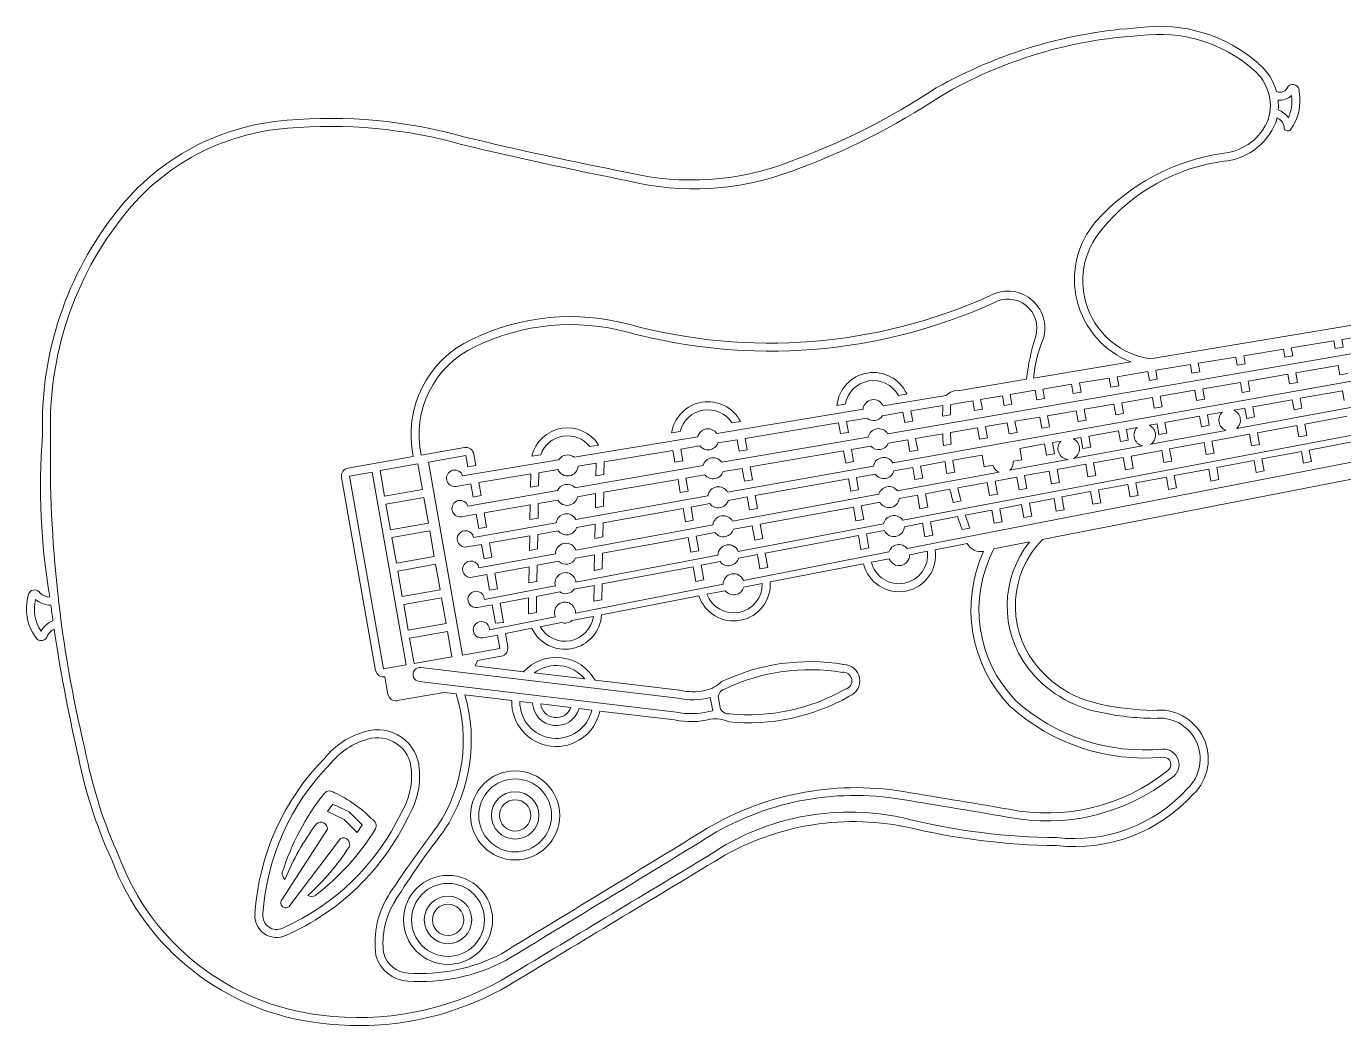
# Model space of a CAD drawing. Header units: inches. Extents: x 0 to 32.2, y 12.3 to 36.8.
# Drawn here: x 0.3 to 15.68, y 12.41 to 24.08 of the extents above; entities that cross this region are included whole.
import ezdxf

# ---------------------------------------------------------------- set-up
doc = ezdxf.new("R2010")
doc.units = ezdxf.units.IN
doc.header["$MEASUREMENT"] = 0

# ---------------------------------------------------------------- blocks, each defined once
blk = doc.blocks.new('KC380A')
at = {"color": 7, "linetype": 'Continuous', "lineweight": 5}
for p, q in [((7.605, 1.612), (25.844, 4.865)), ((10.609, 2.827), (23.213, 4.918)), ((8.449, 0.744), (28.164, 4.579)), ((23.469, 3.464), (9.35, 0.717)), ((13.327, 3.133), (12.848, 3.053)), ((12.166, 2.94), (11.704, 2.863)), ((12.182, 2.847), (12.166, 2.94)), ((12.755, 3.038), (12.258, 2.955)), ((12.258, 2.955), (12.275, 2.863)), ((12.771, 2.948), (12.755, 3.038)), ((12.863, 2.964), (12.771, 2.948)), ((12.848, 3.053), (12.863, 2.964)), ((13.025, 2.897), (7.544, 1.952)), ((9.246, 2.601), (10.384, 2.79)), ((11.611, 2.848), (11.172, 2.775)), ((11.172, 2.775), (11.189, 2.676)), ((11.628, 2.751), (11.611, 2.848)), ((11.704, 2.863), (11.721, 2.767)), ((12.275, 2.863), (12.182, 2.847)), ((10.583, 2.677), (10.224, 2.618)), ((10.224, 2.618), (10.243, 2.513)), ((10.601, 2.574), (10.583, 2.677)), ((11.08, 2.76), (10.675, 2.693)), ((10.675, 2.693), (10.693, 2.59)), ((11.097, 2.66), (11.08, 2.76)), ((11.189, 2.676), (11.097, 2.66)), ((11.622, 2.015), (15.156, 2.665)), ((11.721, 2.767), (11.628, 2.751)), ((11.756, 2.567), (12.218, 2.646)), ((12.218, 2.646), (12.238, 2.534)), ((12.31, 2.662), (12.806, 2.748)), ((12.33, 2.55), (12.31, 2.662)), ((12.806, 2.748), (12.826, 2.639)), ((12.826, 2.639), (12.918, 2.655)), ((9.167, 2.588), (8.385, 2.458)), ((9.693, 2.53), (9.357, 2.474)), ((9.357, 2.474), (9.377, 2.363)), ((9.712, 2.421), (9.693, 2.53)), ((10.132, 2.602), (9.785, 2.545)), ((9.785, 2.545), (9.804, 2.437)), ((10.15, 2.497), (10.132, 2.602)), ((10.243, 2.513), (10.15, 2.497)), ((10.693, 2.59), (10.601, 2.574)), ((11.225, 2.475), (11.664, 2.551)), ((11.246, 2.357), (11.225, 2.475)), ((11.664, 2.551), (11.684, 2.435)), ((11.776, 2.451), (11.756, 2.567)), ((12.238, 2.534), (12.33, 2.55)), ((8.228, 2.398), (7.492, 2.276)), ((7.669, 2.4), (7.766, 2.416)), ((8.537, 2.338), (8.28, 2.295)), ((8.557, 2.222), (8.537, 2.338)), ((8.884, 2.395), (8.629, 2.353)), ((8.629, 2.353), (8.65, 2.238)), ((8.904, 2.282), (8.884, 2.395)), ((9.265, 2.459), (8.976, 2.411)), ((8.976, 2.411), (8.996, 2.298)), ((9.285, 2.347), (9.265, 2.459)), ((9.377, 2.363), (9.285, 2.347)), ((9.804, 2.437), (9.712, 2.421)), ((10.278, 2.312), (10.636, 2.374)), ((10.3, 2.188), (10.278, 2.312)), ((10.636, 2.374), (10.658, 2.252)), ((10.728, 2.39), (11.133, 2.459)), ((10.75, 2.268), (10.728, 2.39)), ((11.133, 2.459), (11.153, 2.34)), ((11.153, 2.34), (11.246, 2.357)), ((11.684, 2.435), (11.776, 2.451)), ((12.27, 2.349), (11.809, 2.267)), ((12.291, 2.233), (12.27, 2.349)), ((12.858, 2.454), (12.362, 2.366)), ((12.362, 2.366), (12.383, 2.25)), ((12.878, 2.341), (12.858, 2.454)), ((7.256, 2.237), (5.55, 1.954)), ((6.951, 2.281), (7.048, 2.297)), ((7.483, 2.163), (7.722, 2.203)), ((7.722, 2.203), (7.743, 2.082)), ((7.815, 2.218), (8.189, 2.28)), ((7.836, 2.098), (7.815, 2.218)), ((8.276, 2.174), (8.185, 2.158)), ((8.65, 2.238), (8.557, 2.222)), ((8.996, 2.298), (8.904, 2.282)), ((9.412, 2.163), (9.747, 2.221)), ((9.435, 2.034), (9.412, 2.163)), ((9.747, 2.221), (9.77, 2.094)), ((9.84, 2.237), (10.186, 2.296)), ((9.862, 2.11), (9.84, 2.237)), ((10.186, 2.296), (10.208, 2.172)), ((10.208, 2.172), (10.3, 2.188)), ((10.658, 2.252), (10.75, 2.268)), ((11.186, 2.156), (10.782, 2.084)), ((11.208, 2.034), (11.186, 2.156)), ((11.455, 2.204), (11.278, 2.172)), ((11.278, 2.172), (11.3, 2.051)), ((11.717, 2.25), (11.586, 2.227)), ((11.738, 2.131), (11.717, 2.25)), ((11.809, 2.267), (11.83, 2.148)), ((12.383, 2.25), (12.291, 2.233)), ((12.911, 2.156), (12.415, 2.065)), ((5.824, 2.094), (5.726, 2.078)), ((5.879, 1.897), (6.971, 2.078)), ((6.971, 2.078), (6.993, 1.953)), ((7.063, 2.093), (7.301, 2.133)), ((7.085, 1.968), (7.063, 2.093)), ((7.743, 2.082), (7.836, 2.098)), ((8.593, 2.022), (8.278, 1.968)), ((8.593, 2.022), (8.616, 1.888)), ((8.685, 2.038), (8.939, 2.081)), ((8.709, 1.904), (8.685, 2.038)), ((8.939, 2.081), (8.962, 1.95)), ((9.031, 2.097), (9.32, 2.147)), ((9.055, 1.966), (9.031, 2.097)), ((9.32, 2.147), (9.343, 2.017)), ((9.343, 2.017), (9.435, 2.034)), ((9.77, 2.094), (9.862, 2.11)), ((10.46, 2.026), (10.333, 2.003)), ((10.333, 2.003), (10.355, 1.877)), ((10.69, 2.067), (10.597, 2.051)), ((10.712, 1.943), (10.69, 2.067)), ((10.782, 2.084), (10.804, 1.96)), ((11.3, 2.051), (11.208, 2.034)), ((11.83, 2.148), (11.738, 2.131)), ((12.323, 2.048), (11.862, 1.963)), ((12.347, 1.914), (12.323, 2.048)), ((12.415, 2.065), (12.439, 1.931)), ((5.327, 1.917), (3.882, 1.677)), ((5.12, 1.977), (5.021, 1.961)), ((5.562, 1.844), (5.786, 1.882)), ((7.318, 1.913), (5.607, 1.619)), ((5.786, 1.882), (5.81, 1.749)), ((5.902, 1.765), (5.879, 1.897)), ((6.993, 1.953), (7.085, 1.968)), ((7.552, 1.842), (7.779, 1.881)), ((7.72, 0.942), (13.155, 1.971)), ((7.779, 1.881), (7.803, 1.743)), ((8.187, 1.952), (7.871, 1.897)), ((7.896, 1.759), (7.871, 1.897)), ((8.616, 1.888), (8.709, 1.904)), ((8.962, 1.95), (9.055, 1.966)), ((9.468, 1.849), (9.569, 1.867)), ((9.491, 1.718), (9.468, 1.849)), ((9.802, 1.909), (9.712, 1.893)), ((9.825, 1.779), (9.802, 1.909)), ((10.24, 1.987), (9.894, 1.925)), ((9.894, 1.925), (9.917, 1.796)), ((10.263, 1.86), (10.24, 1.987)), ((10.355, 1.877), (10.263, 1.86)), ((10.617, 1.83), (11.495, 1.991)), ((10.804, 1.96), (10.712, 1.943)), ((11.24, 1.849), (10.837, 1.775)), ((11.265, 1.709), (11.24, 1.849)), ((11.77, 1.947), (11.332, 1.866)), ((11.332, 1.866), (11.357, 1.726)), ((11.794, 1.809), (11.77, 1.947)), ((11.862, 1.963), (11.886, 1.827)), ((12.439, 1.931), (12.347, 1.914)), ((12.964, 1.856), (12.469, 1.762)), ((2.601, 1.79), (2.095, 1.701)), ((2.18, 1.621), (2.617, 1.698)), ((2.617, 1.698), (2.64, 1.566)), ((2.733, 1.581), (2.709, 1.714)), ((3.388, 1.69), (3.491, 1.707)), ((4.065, 1.802), (4.168, 1.819)), ((4.233, 1.624), (5.035, 1.757)), ((5.035, 1.757), (5.059, 1.619)), ((5.128, 1.772), (5.351, 1.809)), ((5.152, 1.635), (5.128, 1.772)), ((5.81, 1.749), (5.902, 1.765)), ((5.938, 1.564), (7.028, 1.752)), ((7.028, 1.752), (7.054, 1.609)), ((7.121, 1.768), (7.347, 1.807)), ((7.146, 1.626), (7.121, 1.768)), ((7.803, 1.743), (7.896, 1.759)), ((8.287, 1.829), (8.195, 1.813)), ((8.306, 1.642), (8.649, 1.703)), ((8.673, 1.567), (8.649, 1.703)), ((9.087, 1.781), (9.375, 1.833)), ((9.111, 1.648), (9.087, 1.781)), ((9.375, 1.833), (9.399, 1.701)), ((9.399, 1.701), (9.491, 1.718)), ((9.71, 1.663), (10.519, 1.812)), ((9.917, 1.796), (9.825, 1.779)), ((10.745, 1.758), (10.387, 1.692)), ((10.77, 1.615), (10.745, 1.758)), ((10.837, 1.775), (10.862, 1.633)), ((11.357, 1.726), (11.265, 1.709)), ((11.886, 1.827), (11.794, 1.809)), ((12.377, 1.745), (11.916, 1.657)), ((12.401, 1.608), (12.377, 1.745)), ((12.469, 1.762), (12.493, 1.626)), ((1.241, 1.55), (2.003, 1.685)), ((1.615, 1.521), (2.057, 1.599)), ((2.057, 1.599), (2.11, 1.302)), ((2.578, -0.632), (2.18, 1.621)), ((3.7, 1.647), (2.579, 1.461)), ((2.64, 1.566), (2.733, 1.581)), ((5.387, 1.581), (3.888, 1.322)), ((3.927, 1.573), (4.139, 1.608)), ((4.139, 1.608), (4.136, 1.46)), ((4.23, 1.477), (4.233, 1.624)), ((5.059, 1.619), (5.152, 1.635)), ((5.623, 1.51), (5.845, 1.548)), ((5.674, 1.268), (7.377, 1.572)), ((5.845, 1.548), (5.872, 1.398)), ((5.964, 1.415), (5.938, 1.564)), ((7.054, 1.609), (7.146, 1.626)), ((7.836, 1.558), (7.617, 1.519)), ((7.861, 1.418), (7.836, 1.558)), ((8.214, 1.626), (7.928, 1.575)), ((7.928, 1.575), (7.953, 1.435)), ((8.773, 1.586), (8.673, 1.567)), ((9.652, 1.652), (8.97, 1.527)), ((9.011, 1.63), (9.111, 1.648)), ((9.857, 1.595), (9.523, 1.533)), ((9.883, 1.447), (9.857, 1.595)), ((10.295, 1.675), (9.95, 1.612)), ((9.95, 1.612), (9.976, 1.465)), ((10.321, 1.53), (10.295, 1.675)), ((10.413, 1.548), (10.321, 1.53)), ((10.387, 1.692), (10.413, 1.548)), ((10.862, 1.633), (10.77, 1.615)), ((11.295, 1.54), (10.892, 1.463)), ((11.32, 1.398), (11.295, 1.54)), ((11.824, 1.64), (11.387, 1.557)), ((11.387, 1.557), (11.412, 1.416)), ((11.849, 1.501), (11.824, 1.64)), ((11.916, 1.657), (11.941, 1.519)), ((12.493, 1.626), (12.401, 1.608)), ((1.562, -0.811), (1.165, 1.442)), ((1.258, 1.458), (1.523, 1.505)), ((1.655, -0.794), (1.258, 1.458)), ((1.523, 1.505), (1.92, -0.748)), ((1.668, 1.224), (1.615, 1.521)), ((2.768, 1.381), (3.375, 1.482)), ((3.375, 1.482), (3.372, 1.329)), ((3.467, 1.345), (3.469, 1.497)), ((3.469, 1.497), (3.691, 1.534)), ((4.136, 1.46), (4.23, 1.477)), ((4.227, 1.269), (5.095, 1.419)), ((5.095, 1.419), (5.122, 1.265)), ((5.187, 1.435), (5.409, 1.473)), ((5.214, 1.281), (5.187, 1.435)), ((5.872, 1.398), (5.964, 1.415)), ((7.086, 1.425), (5.996, 1.23)), ((7.112, 1.28), (7.086, 1.425)), ((7.397, 1.48), (7.178, 1.441)), ((7.178, 1.441), (7.204, 1.297)), ((7.657, 1.285), (8.848, 1.504)), ((7.953, 1.435), (7.861, 1.418)), ((8.327, 1.504), (8.235, 1.487)), ((9.051, 1.446), (8.798, 1.4)), ((8.798, 1.4), (8.825, 1.247)), ((9.078, 1.295), (9.051, 1.446)), ((9.431, 1.516), (9.143, 1.463)), ((9.143, 1.463), (9.17, 1.312)), ((9.458, 1.367), (9.431, 1.516)), ((9.523, 1.533), (9.55, 1.384)), ((9.976, 1.465), (9.883, 1.447)), ((10.8, 1.446), (10.443, 1.378)), ((10.825, 1.302), (10.8, 1.446)), ((10.892, 1.463), (10.917, 1.32)), ((11.412, 1.416), (11.32, 1.398)), ((11.941, 1.519), (11.849, 1.501)), ((2.11, 1.302), (1.668, 1.224)), ((2.504, 1.337), (2.676, 1.366)), ((3.686, 1.288), (2.641, 1.108)), ((2.676, 1.366), (2.702, 1.213)), ((2.795, 1.229), (2.768, 1.381)), ((3.372, 1.329), (3.467, 1.345)), ((3.92, 1.217), (4.133, 1.253)), ((4.133, 1.253), (4.13, 1.088)), ((4.224, 1.105), (4.227, 1.269)), ((5.122, 1.265), (5.214, 1.281)), ((5.733, 0.931), (7.439, 1.245)), ((7.204, 1.297), (7.112, 1.28)), ((7.893, 1.233), (7.679, 1.194)), ((7.921, 1.076), (7.893, 1.233)), ((8.272, 1.303), (7.985, 1.25)), ((7.985, 1.25), (8.013, 1.093)), ((8.364, 1.32), (8.705, 1.383)), ((8.732, 1.229), (8.705, 1.383)), ((8.825, 1.247), (8.732, 1.229)), ((9.17, 1.312), (9.078, 1.295)), ((9.55, 1.384), (9.458, 1.367)), ((9.913, 1.278), (9.58, 1.215)), ((9.94, 1.129), (9.913, 1.278)), ((10.351, 1.361), (10.005, 1.295)), ((10.005, 1.295), (10.032, 1.147)), ((10.377, 1.214), (10.351, 1.361)), ((10.469, 1.232), (10.377, 1.214)), ((10.443, 1.378), (10.469, 1.232)), ((10.917, 1.32), (10.825, 1.302)), ((2.126, 1.209), (1.684, 1.131)), ((1.684, 1.131), (1.737, 0.831)), ((2.179, 0.909), (2.126, 1.209)), ((2.702, 1.213), (2.795, 1.229)), ((2.83, 1.029), (3.369, 1.122)), ((3.369, 1.122), (3.366, 0.952)), ((3.46, 0.968), (3.463, 1.138)), ((3.463, 1.138), (3.692, 1.177)), ((3.901, 0.952), (5.444, 1.227)), ((4.13, 1.088), (4.224, 1.105)), ((5.154, 1.08), (4.221, 0.913)), ((5.182, 0.925), (5.154, 1.08)), ((5.468, 1.136), (5.247, 1.096)), ((5.247, 1.096), (5.274, 0.942)), ((5.904, 1.214), (5.683, 1.174)), ((5.931, 1.063), (5.904, 1.214)), ((6.023, 1.08), (5.931, 1.063)), ((5.996, 1.23), (6.023, 1.08)), ((7.144, 1.095), (6.056, 0.895)), ((7.173, 0.934), (7.144, 1.095)), ((7.451, 1.152), (7.236, 1.112)), ((7.236, 1.112), (7.265, 0.951)), ((8.013, 1.093), (7.921, 1.076)), ((8.402, 1.167), (8.31, 1.149)), ((9.108, 1.125), (8.854, 1.077)), ((8.854, 1.077), (8.881, 0.923)), ((9.134, 0.973), (9.108, 1.125)), ((9.487, 1.197), (9.2, 1.143)), ((9.2, 1.143), (9.227, 0.991)), ((9.514, 1.047), (9.487, 1.197)), ((9.58, 1.215), (9.606, 1.064)), ((10.032, 1.147), (9.94, 1.129)), ((2.566, 0.983), (2.738, 1.013)), ((2.738, 1.013), (2.767, 0.845)), ((2.86, 0.861), (2.83, 1.029)), ((3.366, 0.952), (3.46, 0.968)), ((5.274, 0.942), (5.182, 0.925)), ((7.265, 0.951), (7.173, 0.934)), ((8.36, 0.984), (8.043, 0.924)), ((8.043, 0.924), (8.071, 0.766)), ((8.451, 1.001), (8.762, 1.06)), ((8.789, 0.906), (8.762, 1.06)), ((8.881, 0.923), (8.789, 0.906)), ((9.227, 0.991), (9.134, 0.973)), ((9.606, 1.064), (9.514, 1.047)), ((1.737, 0.831), (2.179, 0.909)), ((1.753, 0.739), (2.195, 0.817)), ((2.195, 0.817), (2.248, 0.519)), ((2.707, 0.739), (3.671, 0.911)), ((2.767, 0.845), (2.86, 0.861)), ((3.457, 0.777), (3.454, 0.607)), ((3.695, 0.82), (3.457, 0.777)), ((3.902, 0.594), (5.504, 0.889)), ((4.127, 0.897), (3.91, 0.858)), ((4.124, 0.73), (4.127, 0.897)), ((4.221, 0.913), (4.218, 0.747)), ((5.527, 0.798), (5.307, 0.757)), ((5.963, 0.878), (5.744, 0.838)), ((5.799, 0.578), (7.497, 0.9)), ((5.993, 0.71), (5.963, 0.878)), ((6.056, 0.895), (6.085, 0.728)), ((7.506, 0.822), (7.295, 0.782)), ((7.295, 0.782), (7.323, 0.62)), ((7.951, 0.906), (7.74, 0.866)), ((7.979, 0.748), (7.951, 0.906)), ((8.504, 0.85), (8.413, 0.833)), ((1.806, 0.441), (1.753, 0.739)), ((2.8, 0.66), (2.629, 0.63)), ((2.83, 0.492), (2.8, 0.66)), ((3.363, 0.76), (2.892, 0.677)), ((2.892, 0.677), (2.922, 0.509)), ((3.36, 0.589), (3.363, 0.76)), ((4.218, 0.747), (4.124, 0.73)), ((5.214, 0.74), (4.214, 0.556)), ((5.245, 0.569), (5.214, 0.74)), ((5.307, 0.757), (5.337, 0.586)), ((6.085, 0.728), (5.993, 0.71)), ((7.202, 0.765), (6.115, 0.559)), ((7.231, 0.602), (7.202, 0.765)), ((7.323, 0.62), (7.231, 0.602)), ((8.449, 0.744), (7.773, 0.612)), ((8.071, 0.766), (7.979, 0.748)), ((8.472, 0.669), (8.1, 0.596)), ((9.2, 0.688), (8.784, 0.607)), ((2.248, 0.519), (1.806, 0.441)), ((2.769, 0.386), (3.664, 0.55)), ((2.922, 0.509), (2.83, 0.492)), ((3.454, 0.607), (3.36, 0.589)), ((3.701, 0.462), (3.45, 0.416)), ((4.12, 0.539), (3.898, 0.498)), ((3.903, 0.219), (5.562, 0.533)), ((4.117, 0.355), (4.12, 0.539)), ((4.214, 0.556), (4.211, 0.373)), ((5.337, 0.586), (5.245, 0.569)), ((6.023, 0.541), (5.804, 0.5)), ((7.559, 0.571), (5.859, 0.24)), ((6.052, 0.373), (6.023, 0.541)), ((6.115, 0.559), (6.144, 0.391)), ((7.354, 0.451), (7.562, 0.492)), ((7.8, 0.538), (8.008, 0.579)), ((2.264, 0.427), (1.822, 0.349)), ((1.822, 0.349), (1.874, 0.051)), ((2.316, 0.129), (2.264, 0.427)), ((3.356, 0.398), (2.954, 0.324)), ((2.954, 0.324), (2.987, 0.141)), ((3.353, 0.211), (3.356, 0.398)), ((3.45, 0.416), (3.447, 0.228)), ((4.211, 0.373), (4.117, 0.355)), ((5.274, 0.399), (4.208, 0.198)), ((5.305, 0.228), (5.274, 0.399)), ((5.587, 0.459), (5.367, 0.417)), ((5.367, 0.417), (5.397, 0.245)), ((6.144, 0.391), (6.052, 0.373)), ((7.262, 0.433), (6.172, 0.221)), ((2.862, 0.307), (2.691, 0.276)), ((2.833, 0.017), (3.662, 0.174)), ((2.895, 0.124), (2.862, 0.307)), ((3.447, 0.228), (3.353, 0.211)), ((4.114, 0.18), (3.881, 0.136)), ((5.622, 0.194), (3.897, -0.142)), ((4.111, -0.005), (4.114, 0.18)), ((4.208, 0.198), (4.205, 0.014)), ((5.397, 0.245), (5.305, 0.228)), ((6.079, 0.203), (5.863, 0.161)), ((1.874, 0.051), (2.316, 0.129)), ((2.333, 0.037), (1.891, -0.041)), ((2.386, -0.263), (2.333, 0.037)), ((2.987, 0.141), (2.895, 0.124)), ((3.35, 0.035), (3.017, -0.028)), ((3.347, -0.153), (3.35, 0.035)), ((3.444, 0.053), (3.441, -0.135)), ((3.713, 0.104), (3.444, 0.053)), ((4.205, 0.014), (4.111, -0.005)), ((5.339, 0.059), (4.201, -0.162)), ((5.647, 0.119), (5.432, 0.077)), ((1.891, -0.041), (1.944, -0.341)), ((2.924, -0.046), (2.754, -0.078)), ((2.962, -0.261), (2.924, -0.046)), ((3.017, -0.028), (3.056, -0.252)), ((3.441, -0.135), (3.347, -0.153)), ((1.944, -0.341), (2.386, -0.263)), ((3.662, -0.187), (2.895, -0.337)), ((3.056, -0.252), (2.962, -0.261)), ((3.734, -0.253), (3.484, -0.302)), ((4.105, -0.181), (3.856, -0.229)), ((1.96, -0.434), (2.402, -0.356)), ((2.012, -0.731), (1.96, -0.434)), ((2.402, -0.356), (2.454, -0.653)), ((2.816, -0.432), (2.987, -0.399)), ((2.987, -0.399), (3.014, -0.555)), ((3.388, -0.32), (3.079, -0.381)), ((3.079, -0.381), (3.107, -0.538)), ((3.014, -0.555), (2.578, -0.632)), ((1.92, -0.748), (1.655, -0.794)), ((2.454, -0.653), (2.012, -0.731)), ((2.752, -0.696), (2.724, -0.759)), ((2.724, -0.759), (3.292, -0.827)), ((3.03, -0.647), (2.752, -0.696)), ((1.707, -1.089), (1.671, -0.887)), ((2.092, -0.778), (5.093, -1.136)), ((3.415, -0.842), (4.005, -0.912)), ((2.362, -1.069), (1.816, -1.165)), ((5.074, -1.298), (2.073, -0.94)), ((2.505, -1.086), (2.362, -1.069)), ((4.127, -0.927), (5.113, -1.044)), ((3.154, -1.163), (2.607, -1.098)), ((3.248, -1.175), (3.397, -1.192)), ((3.844, -1.246), (3.492, -1.204)), ((5.472, -1.127), (5.5, -1.284)), ((5.592, -1.268), (5.565, -1.114)), ((3.939, -1.257), (4.089, -1.275)), ((5.055, -1.39), (4.182, -1.286)), ((5.5, -1.284), (5.454, -1.292)), ((1.062, -2.373), (1, -2.461)), ((1, -2.461), (1.194, -2.553)), ((1.255, -2.464), (1.062, -2.373)), ((1.194, -2.553), (1.346, -2.703)), ((1.407, -2.615), (1.255, -2.464)), ((1.346, -2.703), (1.407, -2.615)), ((0.466, -3.49), (1, -2.666)), ((1.154, -2.773), (0.562, -3.557))]:
    blk.add_line(p, q, dxfattribs=at)
at = {"color": 7, "linetype": 'Continuous', "lineweight": 0}
for centre, radius in [((3.193, -2.505), 0.52), ((3.193, -2.505), 0.426), ((3.193, -2.505), 0.277), ((3.193, -2.505), 0.183), ((2.409, -3.725), 0.52), ((2.409, -3.725), 0.426), ((2.409, -3.725), 0.277), ((2.409, -3.725), 0.183)]:
    blk.add_circle(centre, radius, dxfattribs=at)
at = {"color": 7, "linetype": 'Continuous', "lineweight": 5}
for centre, radius, start, end in [((10.839, 1.141), 5.564, 93.5722, 119.3647), ((10.719, 4.953), 1.757, 48.7739, 97.4159), ((10.802, 1.386), 5.224, 93.3385, 120.2401), ((10.718, 4.951), 1.665, 48.6905, 97.6146), ((11.472, 5.783), 0.542, 342.893, 50.5011), ((11.473, 5.784), 0.634, 15.0606, 50.535), ((12.127, 6.04), 0.0999, 245.9202, 339.5354), ((12.276, 5.956), 0.0748, 349.9638, 138.7963), ((3.62, 12.765), 8.127, 289.8903, 303.5353), ((3.623, 12.759), 8.231, 289.8859, 303.5411), ((12.126, 6.041), 0.194, 263.4784, 314.2219), ((11.482, 5.784), 0.626, 355.6525, 5.8798), ((11.787, 5.838), 0.479, 335.8447, 7.6711), ((11.786, 5.838), 0.573, 323.914, 10.5863), ((12.006, 5.49), 0.266, 34.6702, 67.8429), ((0.731, 2.844), 2.776, 94.1776, 141.8361), ((1.033, -0.147), 5.782, 74.358, 95.0094), ((1.033, -0.155), 5.696, 74.3719, 95.0071), ((11.405, 5.854), 0.629, 276.5528, 338.5408), ((11.405, 5.854), 0.723, 276.5634, 342.5418), ((11.457, 5.788), 0.651, 342.3152, 347.1613), ((12.037, 5.51), 0.14, 0.2943, 65.803), ((0.731, 2.843), 2.683, 94.1892, 141.8467), ((13.77, 52.041), 47.942, 256.5168, 258.8789), ((12.219, 5.541), 0.0521, 215.743, 306.7034), ((13.64, 51.439), 47.42, 256.4966, 258.8987), ((5.253, 8.106), 3.191, 256.7753, 290.7765), ((11.817, 2.783), 2.47, 97.918, 138.1804), ((11.767, 2.935), 2.22, 97.2298, 140.983), ((5.287, 8.011), 3.2, 255.9365, 290.7896), ((1.681, 2.055), 4.011, 141.3666, 181.826), ((1.681, 2.055), 3.917, 141.3645, 181.8271), ((10.763, 3.755), 1.037, 139.3476, 248.5579), ((10.743, 3.737), 0.92, 139.6668, 261.5932), ((6.167, 9.276), 6.266, 254.8602, 294.1286), ((8.948, 3.185), 0.432, 343.769, 120.3995), ((6.167, 9.276), 6.359, 254.8656, 294.2272), ((8.948, 3.185), 0.339, 343.7542, 120.4099), ((3.84, 0.693), 2.627, 74.7423, 115.9834), ((3.839, 0.693), 2.533, 74.7404, 116.0317), ((11.711, 2.314), 2.559, 162.3336, 173.8438), ((3.201, 1.942), 1.225, 114.7099, 192.1322), ((3.201, 1.942), 1.131, 114.7181, 192.2987), ((10.917, 2.426), 1.68, 157.6816, 174.0108), ((7.377, 2.239), 0.428, 24.4987, 174.3359), ((7.377, 2.239), 0.334, 28.8729, 169.9625), ((5.444, 1.898), 0.428, 27.2825, 171.5634), ((7.379, 2.228), 0.123, 22.9579, 175.8438), ((8.365, 2.276), 0.183, 83.6784, 138.3677), ((5.444, 1.898), 0.334, 32.543, 166.3004), ((7.379, 2.228), 0.123, 230.5459, 328.3398), ((11.711, 2.083), 3.527, 176.7967, 178.7827), ((11.883, 2.114), 3.607, 177.1206, 179.052), ((11.539, 2.11), 0.126, 131.9773, 249.7191), ((11.539, 2.11), 0.126, 311.1127, 68.2491), ((3.805, 1.593), 0.428, 31.9522, 166.8871), ((5.446, 1.887), 0.123, 32.7773, 166.0557), ((7.438, 1.889), 0.123, 30.853, 168.6979), ((10.547, 1.935), 0.126, 133.6121, 257.2667), ((10.547, 1.935), 0.126, 299.7689, 66.5535), ((5.225, 1.325), 7.576, 175.4406, 189.734), ((12.168, 1.659), 14.404, 178.9206, 193.5901), ((3.805, 1.593), 0.334, 38.8596, 159.9783), ((11.709, 2.083), 3.525, 182.1369, 184.4024), ((11.884, 2.114), 3.609, 182.3252, 184.5282), ((9.659, 1.778), 0.126, 135.0879, 266.9088), ((9.659, 1.778), 0.126, 293.9177, 65.1425), ((2.617, 1.698), 0.0937, 9.707, 100.1104), ((3.805, 1.582), 0.123, 50.7902, 148.0291), ((5.446, 1.887), 0.123, 219.1377, 339.6819), ((7.438, 1.889), 0.123, 221.9757, 337.5837), ((1.257, 1.458), 0.0937, 99.7076, 190.0489), ((3.805, 1.582), 0.123, 202.733, 356.0712), ((5.506, 1.549), 0.123, 34.733, 164.8043), ((7.498, 1.551), 0.123, 30.0101, 170.2376), ((11.711, 2.083), 3.527, 187.457, 189.7423), ((11.885, 2.114), 3.61, 187.511, 189.7355), ((8.89, 1.618), 0.122, 195.4693, 249.6712), ((8.89, 1.618), 0.122, 311.1736, 5.3179), ((2.487, 1.432), 0.096, 17.6064, 280.0314), ((5.506, 1.549), 0.123, 217.8429, 341.6822), ((7.498, 1.551), 0.123, 215.077, 345.1286), ((3.799, 1.238), 0.123, 43.4051, 156.1482), ((5.566, 1.21), 0.123, 28.1578, 172.0876), ((7.558, 1.212), 0.123, 36.2444, 164.5829), ((11.709, 2.083), 3.525, 192.7893, 195.3599), ((11.885, 2.114), 3.61, 192.7124, 195.2141), ((2.55, 1.078), 0.0961, 17.9849, 280.0166), ((3.799, 1.238), 0.123, 209.5106, 350.0436), ((5.566, 1.21), 0.123, 217.0236, 343.1854), ((7.558, 1.212), 0.123, 209.4642, 351.3738), ((3.793, 0.894), 0.123, 27.8908, 172.305), ((5.625, 0.872), 0.123, 28.8694, 171.9657), ((7.617, 0.874), 0.123, 33.7741, 167.6433), ((11.706, 2.082), 3.521, 198.1684, 200.7771), ((11.882, 2.113), 3.607, 197.9573, 200.4952), ((2.612, 0.724), 0.096, 8.7776, 280.0167), ((3.793, 0.894), 0.123, 217.2754, 342.9863), ((5.625, 0.872), 0.123, 216.8884, 343.9442), ((7.617, 0.874), 0.123, 204.7847, 356.6566), ((3.787, 0.55), 0.123, 20.6889, 180.1626), ((5.685, 0.533), 0.123, 21.7292, 179.742), ((7.677, 0.535), 0.123, 38.8028, 163.199), ((8.632, 0.758), 0.183, 209.083, 280.1792), ((10.142, -0.058), 1.202, 141.6556, 216.9549), ((10.143, -0.058), 1.108, 135.6391, 216.9484), ((2.675, 0.37), 0.096, 9.0784, 280.02), ((3.787, 0.55), 0.123, 226.1587, 334.7025), ((5.685, 0.533), 0.123, 217.1251, 344.3311), ((7.677, 0.535), 0.428, 193.7743, 8.238), ((7.677, 0.535), 0.334, 194.577, 7.4517), ((7.677, 0.535), 0.123, 200.6556, 1.3767), ((10.138, -0.101), 1.622, 155.2735, 224.0195), ((10.139, -0.101), 1.529, 152.395, 223.7626), ((3.781, 0.207), 0.123, 5.8488, 195.6005), ((5.745, 0.194), 0.123, 21.7221, 180.3159), ((5.745, 0.194), 0.428, 198.4218, 3.5917), ((5.745, 0.194), 0.334, 200.5476, 1.4713), ((5.745, 0.194), 0.123, 217.7098, 344.3225), ((-1.948, -0.092), 0.569, 163.7634, 216.2367), ((-2.42, 0.053), 0.075, 30.4473, 169.5533), ((-1.947, -0.092), 0.476, 166.9771, 213.0227), ((-2.225, 0.247), 0.297, 231.2503, 268.9627), ((-2.224, 0.248), 0.205, 230.0913, 264.9155), ((2.737, 0.017), 0.096, 359.9775, 280.0263), ((3.781, 0.207), 0.123, 236.9062, 324.5723), ((14.317, 2.098), 16.686, 187.3966, 188.0241), ((3.775, -0.137), 0.123, 357.7828, 204.2755), ((-2.092, -0.506), 0.297, 112.5326, 150.023), ((2.799, -0.337), 0.096, 0.2845, 280.0154), ((3.775, -0.137), 0.428, 205.4115, 356.6084), ((3.775, -0.137), 0.334, 209.567, 352.4428), ((3.775, -0.137), 0.123, 250.6914, 311.2526), ((-2.342, -0.39), 0.075, 210.447, 349.5529), ((-2.093, -0.505), 0.202, 119.2984, 150.0914), ((15.246, 2.227), 17.624, 188.3364, 193.017), ((3.014, -0.555), 0.0935, 279.7235, 10.0926), ((3.673, -1.18), 0.52, 29.1902, 137.1894), ((3.674, -1.18), 0.426, 39.0373, 127.3647), ((6.635, -3.099), 2.39, 80.4858, 115.5417), ((7.027, -0.934), 0.192, 290.8449, 89.155), ((10.285, 0.063), 1.294, 217.4109, 259.2159), ((1.655, -0.794), 0.0939, 190.1145, 280.2512), ((2.082, -0.859), 0.0815, 83.2084, 263.2109), ((6.635, -3.099), 2.296, 80.4865, 115.5442), ((7.025, -0.934), 0.101, 284.0523, 95.9479), ((10.285, 0.063), 1.389, 217.3928, 259.1151), ((5.265, -0.358), 0.703, 257.5909, 281.7228), ((5.333, -0.667), 0.387, 281.1664, 314.63), ((5.681, -1.14), 0.119, 107.7141, 167.2862), ((5.918, 0.966), 2.296, 264.4559, 299.5134), ((1.799, -1.073), 0.0937, 189.9506, 280.2928), ((0.765, -1.627), 1.822, 326.6646, 17.2565), ((0.765, -1.626), 1.916, 326.6552, 16.0059), ((3.673, -1.18), 0.52, 178.184, 348.2013), ((3.673, -1.18), 0.426, 179.2705, 347.103), ((3.673, -1.18), 0.277, 182.5852, 343.8074), ((3.673, -1.18), 0.183, 187.4448, 338.9095), ((5.265, -0.359), 0.796, 257.5611, 285.1189), ((5.918, 0.966), 2.39, 264.4585, 299.5141), ((10.544, 0.506), 2.341, 227.8136, 275.3104), ((10.544, 0.507), 2.248, 227.8226, 275.3407), ((10.713, 1.937), 3.217, 257.973, 268.7323), ((5.25, -0.453), 0.957, 258.2057, 283.6211), ((5.25, -0.455), 0.862, 258.1805, 283.6435), ((5.539, -1.706), 0.329, 63.1201, 101.0102), ((5.692, -1.201), 0.119, 212.7147, 272.2847), ((10.693, 1.814), 3.186, 257.8532, 269.2941), ((10.717, -1.846), 0.572, 313.9389, 97.4939), ((10.716, -1.846), 0.478, 313.9467, 97.49), ((1.692, -2.425), 0.934, 105.5312, 140.8153), ((1.586, -1.992), 0.488, 2.7959, 107.2042), ((1.694, -2.429), 0.844, 105.4316, 141.2752), ((1.586, -1.992), 0.394, 2.6949, 107.2921), ((3.506, -0.728), 5.525, 190.5811, 204.562), ((3.532, -0.721), 5.458, 190.6068, 204.5897), ((3.006, -3.839), 2.858, 135.4762, 176.2565), ((10.767, -1.911), 0.18, 301.008, 94.3739), ((10.767, -1.911), 0.0863, 301.0207, 94.3809), ((3.006, -3.839), 2.765, 135.4797, 176.2575), ((1.139, -2.04), 0.844, 328.7128, 4.5716), ((1.142, -2.041), 0.935, 329.2081, 4.4637), ((9.405, -0.22), 2.257, 258.5921, 308.565), ((9.405, -0.226), 2.344, 258.6128, 308.3481), ((3.191, -4.021), 2.847, 141.4305, 162.6769), ((1.026, -2.303), 0.0833, 47.3285, 137.5912), ((0.475, -3.569), 1.461, 44.6032, 65.3968), ((7.174, -5.6), 3.419, 82.0719, 123.1417), ((7.162, -5.544), 3.272, 81.7501, 123.5402), ((-15.254, -143.615), 143.15, 80.26857, 80.80066), ((-15.833, -147.1), 146.776, 80.27569, 80.795), ((9.733, -1.007), 1.862, 263.4033, 317.8286), ((9.731, -1.004), 1.772, 263.1409, 317.9936), ((-0.636, -1.289), 2.765, 293.7493, 334.5217), ((3.262, -4.391), 2.985, 143.2343, 157.5834), ((-0.635, -1.29), 2.858, 293.7395, 334.5247), ((0.923, -2.662), 0.0771, 356.9399, 132.3579), ((1.486, -2.624), 0.0833, 332.4088, 62.6711), ((7.099, -5.385), 2.919, 76.5034, 124.0806), ((7.146, -5.644), 3.067, 78.4893, 122.1041), ((9.58, 4.828), 7.592, 256.2861, 269.5425), ((-0.864, -1.183), 2.84, 307.3007, 328.5987), ((1.184, -2.844), 0.0771, 337.7175, 112.9848), ((14.511, -11.894), 15.339, 142.8348, 146.4012), ((10.876, -9.232), 10.741, 142.4067, 147.6996), ((-518.465, 854.906), 1004.931, 301.261127, 301.412763), ((9.579, 4.82), 7.677, 256.2778, 269.5486), ((-1.25, -1.231), 2.995, 312.4404, 326.7438), ((-448.047, 739.381), 869.73, 301.244675, 301.420316), ((1.254, -1.99), 2.96, 200.4683, 263.4703), ((1.254, -1.989), 2.867, 200.4708, 263.4673), ((-1655.445, 2755.571), 3219.962, 301.001571, 301.052041), ((-780.783, 1301.234), 1522.962, 300.977266, 301.084154), ((0.566, -3.183), 0.0943, 173.9923, 227.5699), ((0.513, -3.525), 0.0586, 143.8027, 326.2657), ((0.815, -3.358), 0.094, 242.3934, 296.2014), ((2.599, -3.99), 1.043, 145.948, 188.3176), ((2.574, -3.995), 0.925, 147.1207, 187.6314), ((0.406, -3.677), 0.253, 174.4212, 295.579), ((0.406, -3.677), 0.16, 173.4035, 296.5964), ((1.955, -4.039), 0.401, 194.729, 268.0034), ((1.955, -4.039), 0.307, 194.7158, 268.0088), ((2.087, -2.298), 2.054, 266.0119, 297.4489), ((2.087, -2.3), 2.145, 266.0811, 297.4648), ((1.37, -1.48), 3.386, 262.5063, 299.4178), ((1.37, -1.48), 3.48, 262.5283, 299.4626)]:
    blk.add_arc(centre, radius, start, end, dxfattribs=at)

msp = doc.modelspace()

# ---------------------------------------------------------------- block references
at = {"color": 7, "linetype": 'Continuous', "lineweight": 0}
msp.add_blockref('KC380A', (2.8125, 17.375), dxfattribs=at)

doc.saveas('drawing.dxf')
